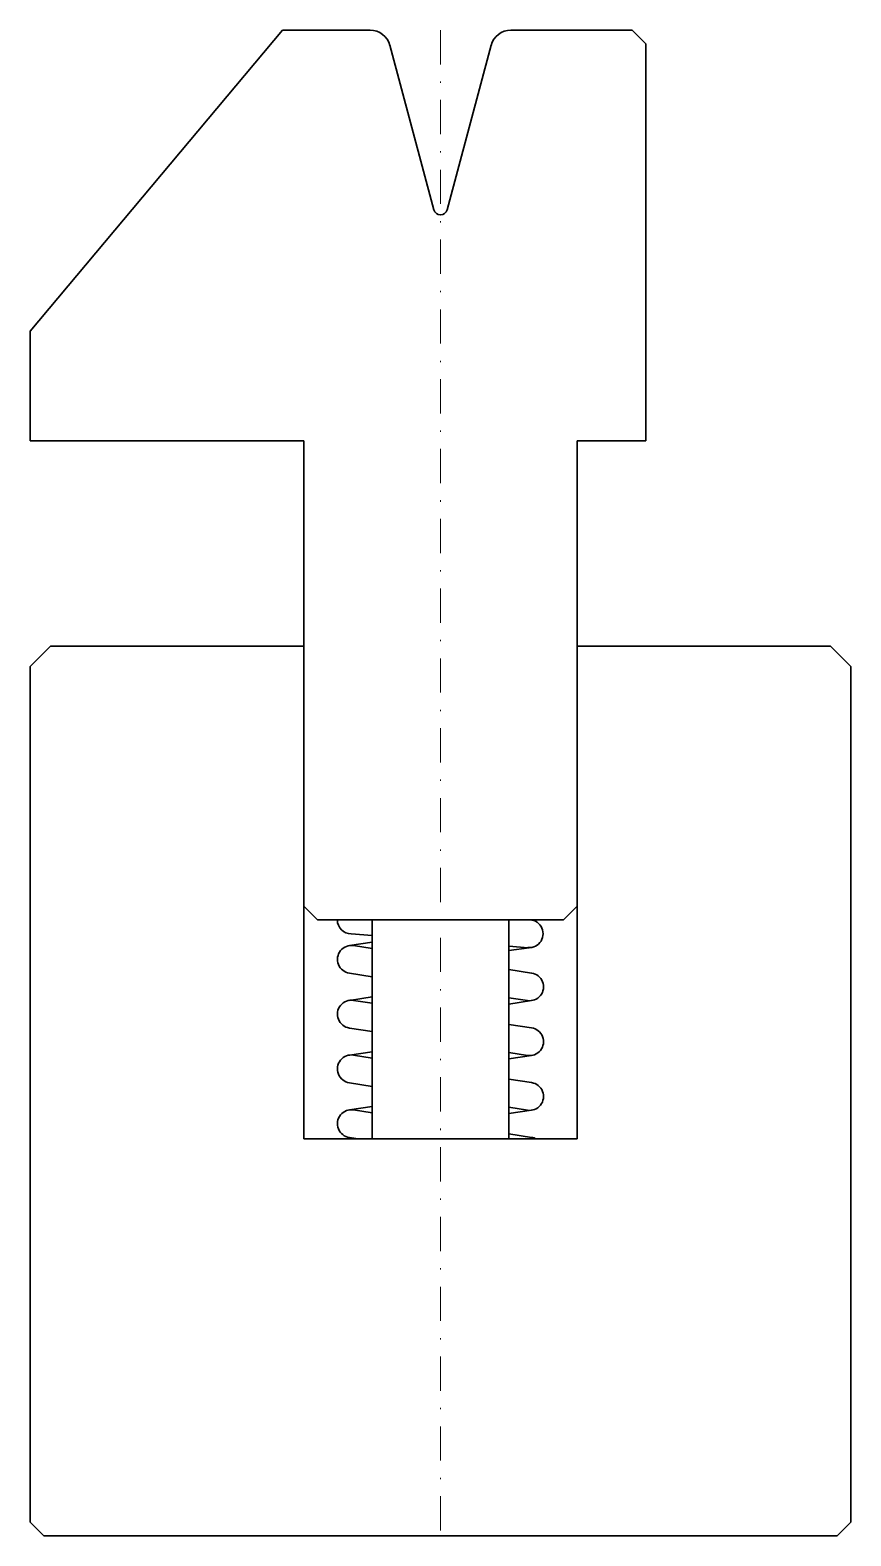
# Model space of a CAD drawing. Header units: millimetres. Extents: x -30 to 30, y -110 to 0.
import ezdxf

# ---------------------------------------------------------------- set-up
doc = ezdxf.new("R2010")
doc.units = ezdxf.units.MM
doc.header["$LTSCALE"] = 5
doc.linetypes.add('AUSGEZOGEN', pattern=[0])
doc.linetypes.add('DASHDOT', pattern=[1, 0.5, -0.25, 0, -0.25])
doc.layers.add('2', color=7, linetype='Continuous')

msp = doc.modelspace()

# ---------------------------------------------------------------- linework, layer by layer
at = {"layer": '2', "color": 7, "linetype": 'AUSGEZOGEN', "lineweight": 35}
for p, q in [((-30, -22), (-11.54, 0)), ((-11.54, 0), (-5.15, 0)), ((5.15, 0), (14, 0)), ((14, 0), (15, -1)), ((15, -1), (15, -30)), ((-3.7, -1.11), (-0.48, -13.13)), ((0.48, -13.13), (3.7, -1.11)), ((-30, -30), (-30, -22)), ((-10, -30), (-30, -30)), ((-10, -81), (-10, -30)), ((15, -30), (10, -30)), ((10, -81), (10, -30)), ((-30, -46.5), (-28.5, -45)), ((-28.5, -45), (-10, -45)), ((10, -45), (28.5, -45)), ((28.5, -45), (30, -46.5)), ((-30, -109), (-30, -46.5)), ((30, -46.5), (30, -109)), ((-9, -65), (-10, -64)), ((10, -64), (9, -65)), ((9, -65), (-9, -65)), ((-5, -65), (-5, -81)), ((5, -65), (5, -81)), ((-6.52, -66.02), (-5, -66.14)), ((5, -66.92), (6.4, -67.03)), ((10, -81), (-10, -81)), ((-30, -109), (-29, -110)), ((29, -110), (-29, -110)), ((30, -109), (29, -110))]:
    msp.add_line(p, q, dxfattribs=at)
at = {"layer": '2', "color": 7, "linetype": 'DASHDOT', "lineweight": 18}
msp.add_line((0, 0), (0, -110), dxfattribs=at)
at = {"layer": '2', "color": 7, "linetype": 'AUSGEZOGEN', "lineweight": 35}
for points in [[(-5, -67.08), (-6.35, -66.88, 1.010388), (-6.66, -68.89), (-5, -69.15)], [(5, -70.69), (6.35, -70.89, 1.010388), (6.66, -68.88), (5, -68.62)], [(-5, -71.09), (-6.35, -70.88, 1.010388), (-6.66, -72.9), (-5, -73.16)], [(5, -74.69), (6.35, -74.9, 1.010388), (6.66, -72.89), (5, -72.63)], [(-5, -75.09), (-6.35, -74.88, 1.010388), (-6.66, -76.9), (-5, -77.16)], [(5, -78.69), (6.35, -78.9, 1.010388), (6.66, -76.89), (5, -76.63)], [(-5, -79.09), (-6.35, -78.88, 1.010388), (-6.66, -80.9), (-6.02, -81)], [(7.01, -81, 0.089542), (6.66, -80.89), (5, -80.63)]]:
    msp.add_lwpolyline(points, format="xyb", dxfattribs=at)
for points in [[(-6.66, -66.88), (-6.66, -66.88), (-5, -66.63)], [(6.48, -67.03), (5, -67.24)], [(-6.66, -70.88), (-6.66, -70.88), (-5, -70.63)], [(6.66, -70.9), (5, -71.15)], [(-6.66, -74.88), (-6.66, -74.88), (-5, -74.63)], [(6.66, -74.9), (5, -75.15)], [(-6.66, -78.88), (-6.66, -78.88), (-5, -78.63)], [(6.66, -78.9), (5, -79.15)]]:
    msp.add_lwpolyline(points, dxfattribs=at)
for centre, radius, start, end in [((-5.15, -1.5), 1.5, 15, 90), ((5.15, -1.5), 1.5, 90, 165), ((0, -13), 0.5, 195, 345), ((-6.52, -65), 1.02, 180, 270), ((6.48, -66.01), 1.02, 265.2364, 94.7719)]:
    msp.add_arc(centre, radius, start, end, dxfattribs=at)

doc.saveas('drawing.dxf')
